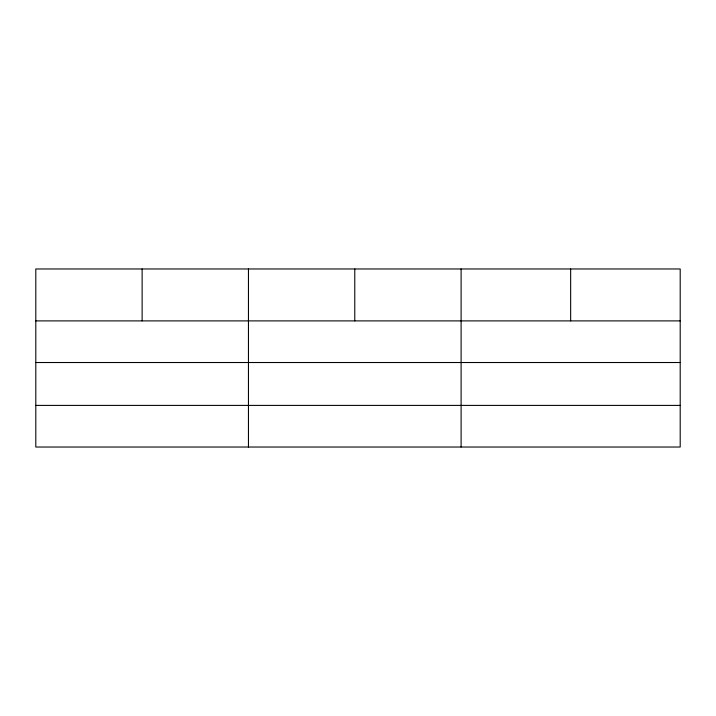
<?xml version="1.0" encoding="UTF-8"?>
<svg xmlns="http://www.w3.org/2000/svg" width="716" height="716" viewBox="0 0 716 716"><rect width="100%" height="100%" fill="white"/><g stroke="black" fill="none" stroke-linecap="round" stroke-linejoin="round"><path stroke-width="1.07" d="M680.2 362.52L680.2 268.974L35.8 268.974L35.8 447.026L680.2 447.026L680.2 362.52L35.8 362.52M35.8 320.893L680.2 320.893M35.8 405.399L680.2 405.399M570.652 268.974L570.652 320.893M461.104 268.974L461.104 447.026M354.778 268.974L354.778 320.893M248.452 268.974L248.452 447.026M142.126 268.974L142.126 320.893"/></g></svg>
